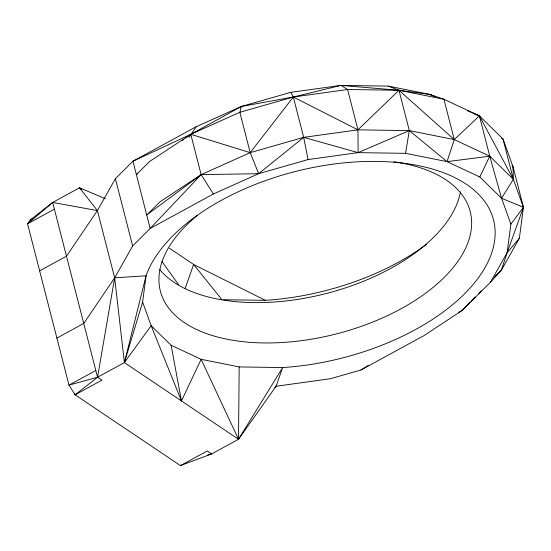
<?xml version="1.0" encoding="UTF-8"?>
<svg xmlns="http://www.w3.org/2000/svg" width="551" height="551" viewBox="0 0 551 551"><rect width="100%" height="100%" fill="white"/><g stroke="black" fill="none" stroke-linecap="round" stroke-linejoin="round"><path stroke-width="0.83" d="M239.175 366.918L282.635 367.565A180.452 96.156 -14.4 0 0 491.416 253.742A180.452 96.156 -14.4 0 0 354.844 161.98A180.452 96.156 -14.4 0 0 146.063 275.803L142.606 302.038L151.146 325.724L171.113 345.263L201.136 359.314L239.175 366.918L238.514 439.278L211.674 453.907L180.446 465.595L75.094 394.812L68.978 385.135L27.55 223.796L30.215 220.021L52.669 202.437L79.509 187.801L105.331 198.684M274.894 387.498L276.072 386.258L330.345 378.744L360.884 370.017L424.091 335.559L462.186 310.42L490.5 282.174L501.362 270.176L507.113 252.737L510.887 224.126L501.568 198.277L489.756 156.202L479.404 115.868L443.92 99.263L429.773 94.414L388.276 86.114L340.862 85.405L290.77 92.341L241.4 106.446L196.128 126.764L132.922 161.223L115.4 178.696L97.403 210.585L66.471 256.215L39.631 270.851M494.24 277.49L501.362 270.176L519.359 238.287L523.45 207.293L513.091 166.953L502.994 138.955L479.404 115.868L467.585 110.758M56.891 338.08L83.738 323.444L114.67 277.814L132.66 245.925L150.182 228.451L213.389 193.986L258.66 173.675L308.03 159.57L358.122 152.634L405.536 153.336L409.317 130.608L398.965 90.274L388.276 86.114M435.29 96.797L429.773 94.414L398.965 90.274L347.598 89.503L293.325 97.017L241.4 106.446L239.843 112.301L250.202 152.641L258.66 173.675L303.684 137.357L357.957 129.843L409.317 130.608L454.272 139.596L489.756 156.202L513.353 179.295L523.45 207.293L507.113 252.737L490.5 282.174M142.606 302.038L124.388 362.592L97.548 377.228L75.094 394.812L74.709 393.318M501.568 198.277L479.79 176.967L447.033 161.636L454.272 139.596L479.404 115.868L513.353 179.295L501.568 198.277L523.45 207.293L510.887 224.126M185.267 288.145L193.635 264.487L169.384 248.191M95.819 370.506L68.978 385.135L97.548 377.228L114.67 277.814L146.063 275.803L124.388 362.592L151.146 325.724L181.451 400.935L201.136 359.314L238.514 439.278L276.072 386.258L282.635 367.565L238.514 439.278L124.388 362.592L114.67 277.814L97.403 210.585L79.509 187.801L81.644 189.241M479.79 176.967L489.756 156.202L447.033 161.636L405.536 153.336M189.151 137.323L196.128 126.764M507.113 252.737L519.359 238.287M458.46 312.417L462.186 310.42L463.315 309.132M241.4 106.446L190.798 134.306L201.156 174.646L150.182 228.451L132.922 161.223L190.798 134.306L239.843 112.301L293.325 97.017L340.862 85.405L398.965 90.274L443.92 99.263L454.272 139.596L398.965 90.274L357.957 129.843L358.122 152.634L303.684 137.357L250.202 152.641L201.156 174.646L159.886 201.88L146.731 215L201.156 174.646L258.66 173.675M462.186 310.42L469.9 302.492M471.091 301.273L475.244 297.003M478.805 293.346L481.181 290.907M495.349 276.175L501.362 270.176M97.403 210.585L52.669 202.437L27.55 223.796L54.391 209.16M137.75 173.648L136.373 174.667L149.535 161.539L190.798 134.306L250.202 152.641L293.325 97.017L290.77 92.341M182.533 140.436L183.91 139.417M185.976 137.888L190.798 134.306M360.884 370.017L368.178 365.547M30.215 220.021L32.447 218.802M75.094 394.812L101.935 380.176L97.548 377.228L52.669 202.437M180.446 465.595L207.286 450.959L211.674 453.907L207.596 455.036M358.122 152.634L409.317 130.608L447.033 161.636M223.616 299.716L265.375 300.343A180.452 96.156 -14.4 0 0 426.536 244.348M474.583 114.119L479.404 115.868L479.921 117.466M501.438 138.301L502.994 138.955L513.353 179.295L513.091 166.953L512.031 165.624M429.773 94.414L433.582 96.191M265.375 300.343L193.635 264.487L221.915 299.696M340.862 85.405L347.598 89.503L357.957 129.843L293.325 97.017L303.684 137.357L308.03 159.57M79.509 187.801L80.701 189.021M161.966 261.546L178.4 284.447M201.156 174.646L213.389 193.986M115.4 178.696L132.66 245.925M171.113 345.263L181.451 400.935M513.091 166.953L513.394 170.349M393.869 161.774A159.948 85.233 -14.4 0 1 445.242 276.361A159.948 85.233 -14.4 0 1 220.297 337.722A159.948 85.233 -14.4 0 1 197.327 215.386M460.457 191.92A159.948 85.233 -14.4 0 1 326.516 293.442A159.948 85.233 -14.4 0 1 159.742 269.563"/></g></svg>
